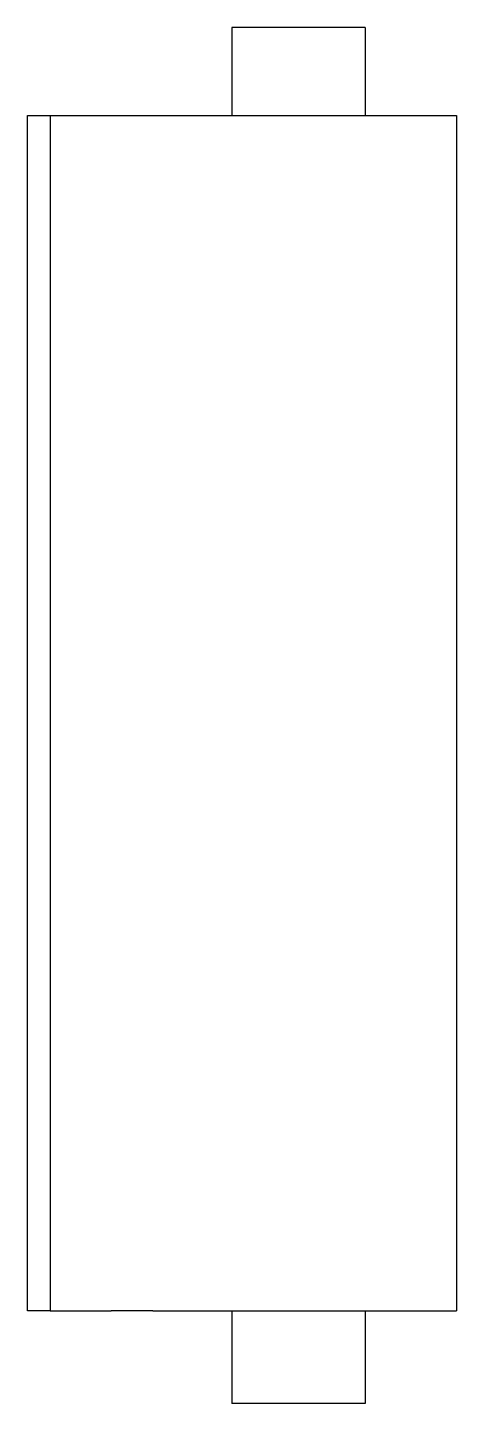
# Model space of a CAD drawing. Header units: metres. Extents: x -19 to 0, y 0 to 61.
import ezdxf

# ---------------------------------------------------------------- set-up
doc = ezdxf.new("R2010")
doc.units = ezdxf.units.M

msp = doc.modelspace()

# ---------------------------------------------------------------- linework, layer by layer
for points in [[(-9.95, 61), (-9.95, 60.922), (-9.95, 60.844), (-9.95, 60.766), (-9.95, 60.688), (-9.95, 60.61), (-9.95, 60.532), (-9.95, 60.454), (-9.95, 60.376), (-9.95, 60.298), (-9.95, 60.22), (-9.95, 60.142), (-9.95, 60.064), (-9.95, 59.986), (-9.95, 59.908), (-9.95, 59.83), (-9.95, 59.752), (-9.95, 59.674), (-9.95, 59.596), (-9.95, 59.518), (-9.95, 59.44), (-9.95, 59.362), (-9.95, 59.284), (-9.95, 59.206), (-9.95, 59.128), (-9.95, 59.05), (-9.95, 58.972), (-9.95, 58.894), (-9.95, 58.816), (-9.95, 58.738), (-9.95, 58.66), (-9.95, 58.582), (-9.95, 58.504), (-9.95, 58.426), (-9.95, 58.348), (-9.95, 58.27), (-9.95, 58.192), (-9.95, 58.114), (-9.95, 58.036), (-9.95, 57.958), (-9.95, 57.88), (-9.95, 57.802), (-9.95, 57.724), (-9.95, 57.646), (-9.95, 57.568), (-9.95, 57.49), (-9.95, 57.412), (-9.95, 57.334), (-9.95, 57.256), (-9.95, 57.178), (-9.95, 57.1)], [(-7, 61), (-7.092, 61), (-7.185, 61), (-7.277, 61), (-7.369, 61), (-7.461, 61), (-7.552, 61), (-7.643, 61), (-7.733, 61), (-7.822, 61), (-7.911, 61), (-7.999, 61), (-8.084, 61), (-8.17, 61), (-8.256, 61), (-8.338, 61), (-8.419, 61), (-8.5, 61), (-8.58, 61), (-8.656, 61), (-8.731, 61), (-8.807, 61), (-8.879, 61), (-8.948, 61), (-9.017, 61), (-9.086, 61), (-9.148, 61), (-9.209, 61), (-9.271, 61), (-9.329, 61), (-9.383, 61), (-9.437, 61), (-9.49, 61), (-9.536, 61), (-9.581, 61), (-9.626, 61), (-9.668, 61), (-9.703, 61), (-9.739, 61), (-9.774, 61), (-9.803, 61), (-9.828, 61), (-9.854, 61), (-9.878, 61), (-9.894, 61), (-9.909, 61), (-9.925, 61), (-9.934, 61), (-9.94, 61), (-9.945, 61), (-9.95, 61)], [(-4.05, 61), (-4.055, 61), (-4.06, 61), (-4.066, 61), (-4.075, 61), (-4.091, 61), (-4.106, 61), (-4.122, 61), (-4.146, 61), (-4.172, 61), (-4.197, 61), (-4.226, 61), (-4.261, 61), (-4.297, 61), (-4.332, 61), (-4.374, 61), (-4.419, 61), (-4.464, 61), (-4.51, 61), (-4.563, 61), (-4.617, 61), (-4.671, 61), (-4.729, 61), (-4.791, 61), (-4.852, 61), (-4.914, 61), (-4.983, 61), (-5.052, 61), (-5.121, 61), (-5.193, 61), (-5.269, 61), (-5.344, 61), (-5.42, 61), (-5.5, 61), (-5.581, 61), (-5.662, 61), (-5.744, 61), (-5.83, 61), (-5.916, 61), (-6.001, 61), (-6.089, 61), (-6.178, 61), (-6.267, 61), (-6.357, 61), (-6.448, 61), (-6.539, 61), (-6.631, 61), (-6.723, 61), (-6.815, 61), (-6.908, 61), (-7, 61)], [(-4.05, 61), (-4.05, 60.922), (-4.05, 60.844), (-4.05, 60.766), (-4.05, 60.688), (-4.05, 60.61), (-4.05, 60.532), (-4.05, 60.454), (-4.05, 60.376), (-4.05, 60.298), (-4.05, 60.22), (-4.05, 60.142), (-4.05, 60.064), (-4.05, 59.986), (-4.05, 59.908), (-4.05, 59.83), (-4.05, 59.752), (-4.05, 59.674), (-4.05, 59.596), (-4.05, 59.518), (-4.05, 59.44), (-4.05, 59.362), (-4.05, 59.284), (-4.05, 59.206), (-4.05, 59.128), (-4.05, 59.05), (-4.05, 58.972), (-4.05, 58.894), (-4.05, 58.816), (-4.05, 58.738), (-4.05, 58.66), (-4.05, 58.582), (-4.05, 58.504), (-4.05, 58.426), (-4.05, 58.348), (-4.05, 58.27), (-4.05, 58.192), (-4.05, 58.114), (-4.05, 58.036), (-4.05, 57.958), (-4.05, 57.88), (-4.05, 57.802), (-4.05, 57.724), (-4.05, 57.646), (-4.05, 57.568), (-4.05, 57.49), (-4.05, 57.412), (-4.05, 57.334), (-4.05, 57.256), (-4.05, 57.178), (-4.05, 57.1)], [(-19, 4.1), (-19, 5.16), (-19, 6.22), (-19, 7.28), (-19, 8.34), (-19, 9.4), (-19, 10.46), (-19, 11.52), (-19, 12.58), (-19, 13.64), (-19, 14.7), (-19, 15.76), (-19, 16.82), (-19, 17.88), (-19, 18.94), (-19, 20), (-19, 21.06), (-19, 22.12), (-19, 23.18), (-19, 24.24), (-19, 25.3), (-19, 26.36), (-19, 27.42), (-19, 28.48), (-19, 29.54), (-19, 30.6), (-19, 31.66), (-19, 32.72), (-19, 33.78), (-19, 34.84), (-19, 35.9), (-19, 36.96), (-19, 38.02), (-19, 39.08), (-19, 40.14), (-19, 41.2), (-19, 42.26), (-19, 43.32), (-19, 44.38), (-19, 45.44), (-19, 46.5), (-19, 47.56), (-19, 48.62), (-19, 49.68), (-19, 50.74), (-19, 51.8), (-19, 52.86), (-19, 53.92), (-19, 54.98), (-19, 56.04), (-19, 57.1)], [(-19, 57.1), (-18.98, 57.1), (-18.96, 57.1), (-18.94, 57.1), (-18.92, 57.1), (-18.9, 57.1), (-18.88, 57.1), (-18.86, 57.1), (-18.84, 57.1), (-18.82, 57.1), (-18.8, 57.1), (-18.78, 57.1), (-18.76, 57.1), (-18.74, 57.1), (-18.72, 57.1), (-18.7, 57.1), (-18.68, 57.1), (-18.66, 57.1), (-18.64, 57.1), (-18.62, 57.1), (-18.6, 57.1), (-18.58, 57.1), (-18.56, 57.1), (-18.54, 57.1), (-18.52, 57.1), (-18.5, 57.1), (-18.48, 57.1), (-18.46, 57.1), (-18.44, 57.1), (-18.42, 57.1), (-18.4, 57.1), (-18.38, 57.1), (-18.36, 57.1), (-18.34, 57.1), (-18.32, 57.1), (-18.3, 57.1), (-18.28, 57.1), (-18.26, 57.1), (-18.24, 57.1), (-18.22, 57.1), (-18.2, 57.1), (-18.18, 57.1), (-18.16, 57.1), (-18.14, 57.1), (-18.12, 57.1), (-18.1, 57.1), (-18.08, 57.1), (-18.06, 57.1), (-18.04, 57.1), (-18.02, 57.1), (-18, 57.1)], [(-18, 57.1), (-17.946, 57.1), (-17.892, 57.1), (-17.837, 57.1), (-17.783, 57.1), (-17.729, 57.1), (-17.675, 57.1), (-17.621, 57.1), (-17.567, 57.1), (-17.512, 57.1), (-17.458, 57.1), (-17.404, 57.1), (-17.35, 57.1), (-17.296, 57.1), (-17.242, 57.1), (-17.187, 57.1), (-17.133, 57.1), (-17.079, 57.1), (-17.025, 57.1), (-16.971, 57.1), (-16.917, 57.1), (-16.862, 57.1), (-16.808, 57.1), (-16.754, 57.1), (-16.7, 57.1), (-16.646, 57.1), (-16.592, 57.1), (-16.537, 57.1), (-16.483, 57.1), (-16.429, 57.1), (-16.375, 57.1), (-16.321, 57.1), (-16.267, 57.1), (-16.212, 57.1), (-16.158, 57.1), (-16.104, 57.1), (-16.05, 57.1), (-15.996, 57.1), (-15.942, 57.1), (-15.887, 57.1), (-15.833, 57.1), (-15.779, 57.1), (-15.725, 57.1), (-15.671, 57.1), (-15.617, 57.1), (-15.562, 57.1), (-15.508, 57.1), (-15.454, 57.1), (-15.4, 57.1), (-15.346, 57.1), (-15.292, 57.1)], [(-18, 57.1), (-18, 56.04), (-18, 54.98), (-18, 53.92), (-18, 52.86), (-18, 51.8), (-18, 50.74), (-18, 49.68), (-18, 48.62), (-18, 47.56), (-18, 46.5), (-18, 45.44), (-18, 44.38), (-18, 43.32), (-18, 42.26), (-18, 41.2), (-18, 40.14), (-18, 39.08), (-18, 38.02), (-18, 36.96), (-18, 35.9), (-18, 34.84), (-18, 33.78), (-18, 32.72), (-18, 31.66), (-18, 30.6), (-18, 29.54), (-18, 28.48), (-18, 27.42), (-18, 26.36), (-18, 25.3), (-18, 24.24), (-18, 23.18), (-18, 22.12), (-18, 21.06), (-18, 20), (-18, 18.94), (-18, 17.88), (-18, 16.82), (-18, 15.76), (-18, 14.7), (-18, 13.64), (-18, 12.58), (-18, 11.52), (-18, 10.46), (-18, 9.4), (-18, 8.34), (-18, 7.28), (-18, 6.22), (-18, 5.16), (-18, 4.1)], [(-15.292, 57.1), (-15.245, 57.1), (-15.198, 57.1), (-15.151, 57.1), (-15.105, 57.1), (-15.058, 57.1), (-15.012, 57.1), (-14.965, 57.1), (-14.919, 57.1), (-14.873, 57.1), (-14.828, 57.1), (-14.782, 57.1), (-14.737, 57.1), (-14.692, 57.1), (-14.647, 57.1), (-14.604, 57.1), (-14.56, 57.1), (-14.516, 57.1), (-14.473, 57.1), (-14.431, 57.1), (-14.389, 57.1), (-14.347, 57.1), (-14.306, 57.1), (-14.266, 57.1), (-14.226, 57.1), (-14.186, 57.1), (-14.148, 57.1), (-14.11, 57.1), (-14.072, 57.1), (-14.035, 57.1), (-14, 57.1), (-13.964, 57.1), (-13.929, 57.1), (-13.896, 57.1), (-13.863, 57.1), (-13.83, 57.1), (-13.798, 57.1), (-13.768, 57.1), (-13.738, 57.1), (-13.708, 57.1), (-13.681, 57.1), (-13.654, 57.1), (-13.627, 57.1), (-13.601, 57.1), (-13.577, 57.1), (-13.554, 57.1), (-13.53, 57.1), (-13.509, 57.1), (-13.489, 57.1), (-13.469, 57.1), (-13.449, 57.1)], [(-13.449, 57.1), (-13.266, 57.1), (-13.083, 57.1), (-12.9, 57.1), (-12.691, 57.1), (-12.446, 57.1), (-12.201, 57.1), (-11.956, 57.1), (-11.666, 57.1), (-11.368, 57.1), (-11.071, 57.1), (-10.761, 57.1), (-10.422, 57.1), (-10.083, 57.1), (-9.745, 57.1), (-9.385, 57.1), (-9.018, 57.1), (-8.651, 57.1), (-8.281, 57.1), (-7.9, 57.1), (-7.518, 57.1), (-7.137, 57.1), (-6.755, 57.1), (-6.374, 57.1), (-5.993, 57.1), (-5.611, 57.1), (-5.245, 57.1), (-4.878, 57.1), (-4.512, 57.1), (-4.158, 57.1), (-3.82, 57.1), (-3.483, 57.1), (-3.145, 57.1), (-2.844, 57.1), (-2.548, 57.1), (-2.252, 57.1), (-1.971, 57.1), (-1.729, 57.1), (-1.486, 57.1), (-1.243, 57.1), (-1.045, 57.1), (-0.865, 57.1), (-0.685, 57.1), (-0.514, 57.1), (-0.403, 57.1), (-0.292, 57.1), (-0.181, 57.1), (-0.112, 57.1), (-0.075, 57.1), (-0.037, 57.1), (0, 57.1)], [(0, 57.1), (0, 56.04), (0, 54.98), (0, 53.92), (0, 52.86), (0, 51.8), (0, 50.74), (0, 49.68), (0, 48.62), (0, 47.56), (0, 46.5), (0, 45.44), (0, 44.38), (0, 43.32), (0, 42.26), (0, 41.2), (0, 40.14), (0, 39.08), (0, 38.02), (0, 36.96), (0, 35.9), (0, 34.84), (0, 33.78), (0, 32.72), (0, 31.66), (0, 30.6), (0, 29.54), (0, 28.48), (0, 27.42), (0, 26.36), (0, 25.3), (0, 24.24), (0, 23.18), (0, 22.12), (0, 21.06), (0, 20), (0, 18.94), (0, 17.88), (0, 16.82), (0, 15.76), (0, 14.7), (0, 13.64), (0, 12.58), (0, 11.52), (0, 10.46), (0, 9.4), (0, 8.34), (0, 7.28), (0, 6.22), (0, 5.16), (0, 4.1)], [(-18, 4.1), (-18.02, 4.1), (-18.04, 4.1), (-18.06, 4.1), (-18.08, 4.1), (-18.1, 4.1), (-18.12, 4.1), (-18.14, 4.1), (-18.16, 4.1), (-18.18, 4.1), (-18.2, 4.1), (-18.22, 4.1), (-18.24, 4.1), (-18.26, 4.1), (-18.28, 4.1), (-18.3, 4.1), (-18.32, 4.1), (-18.34, 4.1), (-18.36, 4.1), (-18.38, 4.1), (-18.4, 4.1), (-18.42, 4.1), (-18.44, 4.1), (-18.46, 4.1), (-18.48, 4.1), (-18.5, 4.1), (-18.52, 4.1), (-18.54, 4.1), (-18.56, 4.1), (-18.58, 4.1), (-18.6, 4.1), (-18.62, 4.1), (-18.64, 4.1), (-18.66, 4.1), (-18.68, 4.1), (-18.7, 4.1), (-18.72, 4.1), (-18.74, 4.1), (-18.76, 4.1), (-18.78, 4.1), (-18.8, 4.1), (-18.82, 4.1), (-18.84, 4.1), (-18.86, 4.1), (-18.88, 4.1), (-18.9, 4.1), (-18.92, 4.1), (-18.94, 4.1), (-18.96, 4.1), (-18.98, 4.1), (-19, 4.1)], [(-18, 4.1), (-17.946, 4.1), (-17.892, 4.1), (-17.837, 4.1), (-17.783, 4.1), (-17.729, 4.1), (-17.675, 4.1), (-17.621, 4.1), (-17.567, 4.1), (-17.512, 4.1), (-17.458, 4.1), (-17.404, 4.1), (-17.35, 4.1), (-17.296, 4.1), (-17.242, 4.1), (-17.187, 4.1), (-17.133, 4.1), (-17.079, 4.1), (-17.025, 4.1), (-16.971, 4.1), (-16.917, 4.1), (-16.862, 4.1), (-16.808, 4.1), (-16.754, 4.1), (-16.7, 4.1), (-16.646, 4.1), (-16.592, 4.1), (-16.537, 4.1), (-16.483, 4.1), (-16.429, 4.1), (-16.375, 4.1), (-16.321, 4.1), (-16.267, 4.1), (-16.212, 4.1), (-16.158, 4.1), (-16.104, 4.1), (-16.05, 4.1), (-15.996, 4.1), (-15.942, 4.1), (-15.887, 4.1), (-15.833, 4.1), (-15.779, 4.1), (-15.725, 4.1), (-15.671, 4.1), (-15.617, 4.1), (-15.562, 4.1), (-15.508, 4.1), (-15.454, 4.1), (-15.4, 4.1), (-15.346, 4.1), (-15.292, 4.1)], [(-13.449, 4.1), (-13.469, 4.1), (-13.489, 4.1), (-13.509, 4.1), (-13.53, 4.1), (-13.554, 4.1), (-13.577, 4.1), (-13.601, 4.1), (-13.627, 4.1), (-13.654, 4.1), (-13.681, 4.1), (-13.708, 4.1), (-13.738, 4.1), (-13.768, 4.1), (-13.798, 4.1), (-13.83, 4.1), (-13.863, 4.1), (-13.896, 4.1), (-13.929, 4.1), (-13.964, 4.1), (-14, 4.1), (-14.035, 4.1), (-14.072, 4.1), (-14.11, 4.1), (-14.148, 4.1), (-14.186, 4.1), (-14.226, 4.1), (-14.266, 4.1), (-14.306, 4.1), (-14.347, 4.1), (-14.389, 4.1), (-14.431, 4.1), (-14.473, 4.1), (-14.516, 4.1), (-14.56, 4.1), (-14.604, 4.1), (-14.647, 4.1), (-14.692, 4.1), (-14.737, 4.1), (-14.782, 4.1), (-14.828, 4.1), (-14.873, 4.1), (-14.919, 4.1), (-14.965, 4.1), (-15.012, 4.1), (-15.058, 4.1), (-15.105, 4.1), (-15.151, 4.1), (-15.198, 4.1), (-15.245, 4.1), (-15.292, 4.1)], [(-13.449, 4.1), (-13.266, 4.1), (-13.083, 4.1), (-12.9, 4.1), (-12.691, 4.1), (-12.446, 4.1), (-12.201, 4.1), (-11.956, 4.1), (-11.666, 4.1), (-11.368, 4.1), (-11.071, 4.1), (-10.761, 4.1), (-10.422, 4.1), (-10.083, 4.1), (-9.745, 4.1), (-9.385, 4.1), (-9.018, 4.1), (-8.651, 4.1), (-8.281, 4.1), (-7.9, 4.1), (-7.518, 4.1), (-7.137, 4.1), (-6.755, 4.1), (-6.374, 4.1), (-5.993, 4.1), (-5.611, 4.1), (-5.245, 4.1), (-4.878, 4.1), (-4.512, 4.1), (-4.158, 4.1), (-3.82, 4.1), (-3.483, 4.1), (-3.145, 4.1), (-2.844, 4.1), (-2.548, 4.1), (-2.252, 4.1), (-1.971, 4.1), (-1.729, 4.1), (-1.486, 4.1), (-1.243, 4.1), (-1.045, 4.1), (-0.865, 4.1), (-0.685, 4.1), (-0.514, 4.1), (-0.403, 4.1), (-0.292, 4.1), (-0.181, 4.1), (-0.112, 4.1), (-0.075, 4.1), (-0.037, 4.1), (0, 4.1)], [(-9.95, 4.1), (-9.95, 4.018), (-9.95, 3.936), (-9.95, 3.854), (-9.95, 3.772), (-9.95, 3.69), (-9.95, 3.608), (-9.95, 3.526), (-9.95, 3.444), (-9.95, 3.362), (-9.95, 3.28), (-9.95, 3.198), (-9.95, 3.116), (-9.95, 3.034), (-9.95, 2.952), (-9.95, 2.87), (-9.95, 2.788), (-9.95, 2.706), (-9.95, 2.624), (-9.95, 2.542), (-9.95, 2.46), (-9.95, 2.378), (-9.95, 2.296), (-9.95, 2.214), (-9.95, 2.132), (-9.95, 2.05), (-9.95, 1.968), (-9.95, 1.886), (-9.95, 1.804), (-9.95, 1.722), (-9.95, 1.64), (-9.95, 1.558), (-9.95, 1.476), (-9.95, 1.394), (-9.95, 1.312), (-9.95, 1.23), (-9.95, 1.148), (-9.95, 1.066), (-9.95, 0.984), (-9.95, 0.902), (-9.95, 0.82), (-9.95, 0.738), (-9.95, 0.656), (-9.95, 0.574), (-9.95, 0.492), (-9.95, 0.41), (-9.95, 0.328), (-9.95, 0.246), (-9.95, 0.164), (-9.95, 0.082), (-9.95, 0)], [(-4.05, 4.1), (-4.05, 4.018), (-4.05, 3.936), (-4.05, 3.854), (-4.05, 3.772), (-4.05, 3.69), (-4.05, 3.608), (-4.05, 3.526), (-4.05, 3.444), (-4.05, 3.362), (-4.05, 3.28), (-4.05, 3.198), (-4.05, 3.116), (-4.05, 3.034), (-4.05, 2.952), (-4.05, 2.87), (-4.05, 2.788), (-4.05, 2.706), (-4.05, 2.624), (-4.05, 2.542), (-4.05, 2.46), (-4.05, 2.378), (-4.05, 2.296), (-4.05, 2.214), (-4.05, 2.132), (-4.05, 2.05), (-4.05, 1.968), (-4.05, 1.886), (-4.05, 1.804), (-4.05, 1.722), (-4.05, 1.64), (-4.05, 1.558), (-4.05, 1.476), (-4.05, 1.394), (-4.05, 1.312), (-4.05, 1.23), (-4.05, 1.148), (-4.05, 1.066), (-4.05, 0.984), (-4.05, 0.902), (-4.05, 0.82), (-4.05, 0.738), (-4.05, 0.656), (-4.05, 0.574), (-4.05, 0.492), (-4.05, 0.41), (-4.05, 0.328), (-4.05, 0.246), (-4.05, 0.164), (-4.05, 0.082), (-4.05, 0)], [(-7, 0), (-7.092, 0), (-7.185, 0), (-7.277, 0), (-7.369, 0), (-7.461, 0), (-7.552, 0), (-7.643, 0), (-7.733, 0), (-7.822, 0), (-7.911, 0), (-7.999, 0), (-8.084, 0), (-8.17, 0), (-8.256, 0), (-8.338, 0), (-8.419, 0), (-8.5, 0), (-8.58, 0), (-8.656, 0), (-8.731, 0), (-8.807, 0), (-8.879, 0), (-8.948, 0), (-9.017, 0), (-9.086, 0), (-9.148, 0), (-9.209, 0), (-9.271, 0), (-9.329, 0), (-9.383, 0), (-9.437, 0), (-9.49, 0), (-9.536, 0), (-9.581, 0), (-9.626, 0), (-9.668, 0), (-9.703, 0), (-9.739, 0), (-9.774, 0), (-9.803, 0), (-9.828, 0), (-9.854, 0), (-9.878, 0), (-9.894, 0), (-9.909, 0), (-9.925, 0), (-9.934, 0), (-9.94, 0), (-9.945, 0), (-9.95, 0)], [(-4.05, 0), (-4.055, 0), (-4.06, 0), (-4.066, 0), (-4.075, 0), (-4.091, 0), (-4.106, 0), (-4.122, 0), (-4.146, 0), (-4.172, 0), (-4.197, 0), (-4.226, 0), (-4.261, 0), (-4.297, 0), (-4.332, 0), (-4.374, 0), (-4.419, 0), (-4.464, 0), (-4.51, 0), (-4.563, 0), (-4.617, 0), (-4.671, 0), (-4.729, 0), (-4.791, 0), (-4.852, 0), (-4.914, 0), (-4.983, 0), (-5.052, 0), (-5.121, 0), (-5.193, 0), (-5.269, 0), (-5.344, 0), (-5.42, 0), (-5.5, 0), (-5.581, 0), (-5.662, 0), (-5.744, 0), (-5.83, 0), (-5.916, 0), (-6.001, 0), (-6.089, 0), (-6.178, 0), (-6.267, 0), (-6.357, 0), (-6.448, 0), (-6.539, 0), (-6.631, 0), (-6.723, 0), (-6.815, 0), (-6.908, 0), (-7, 0)]]:
    msp.add_lwpolyline(points)

doc.saveas('drawing.dxf')
